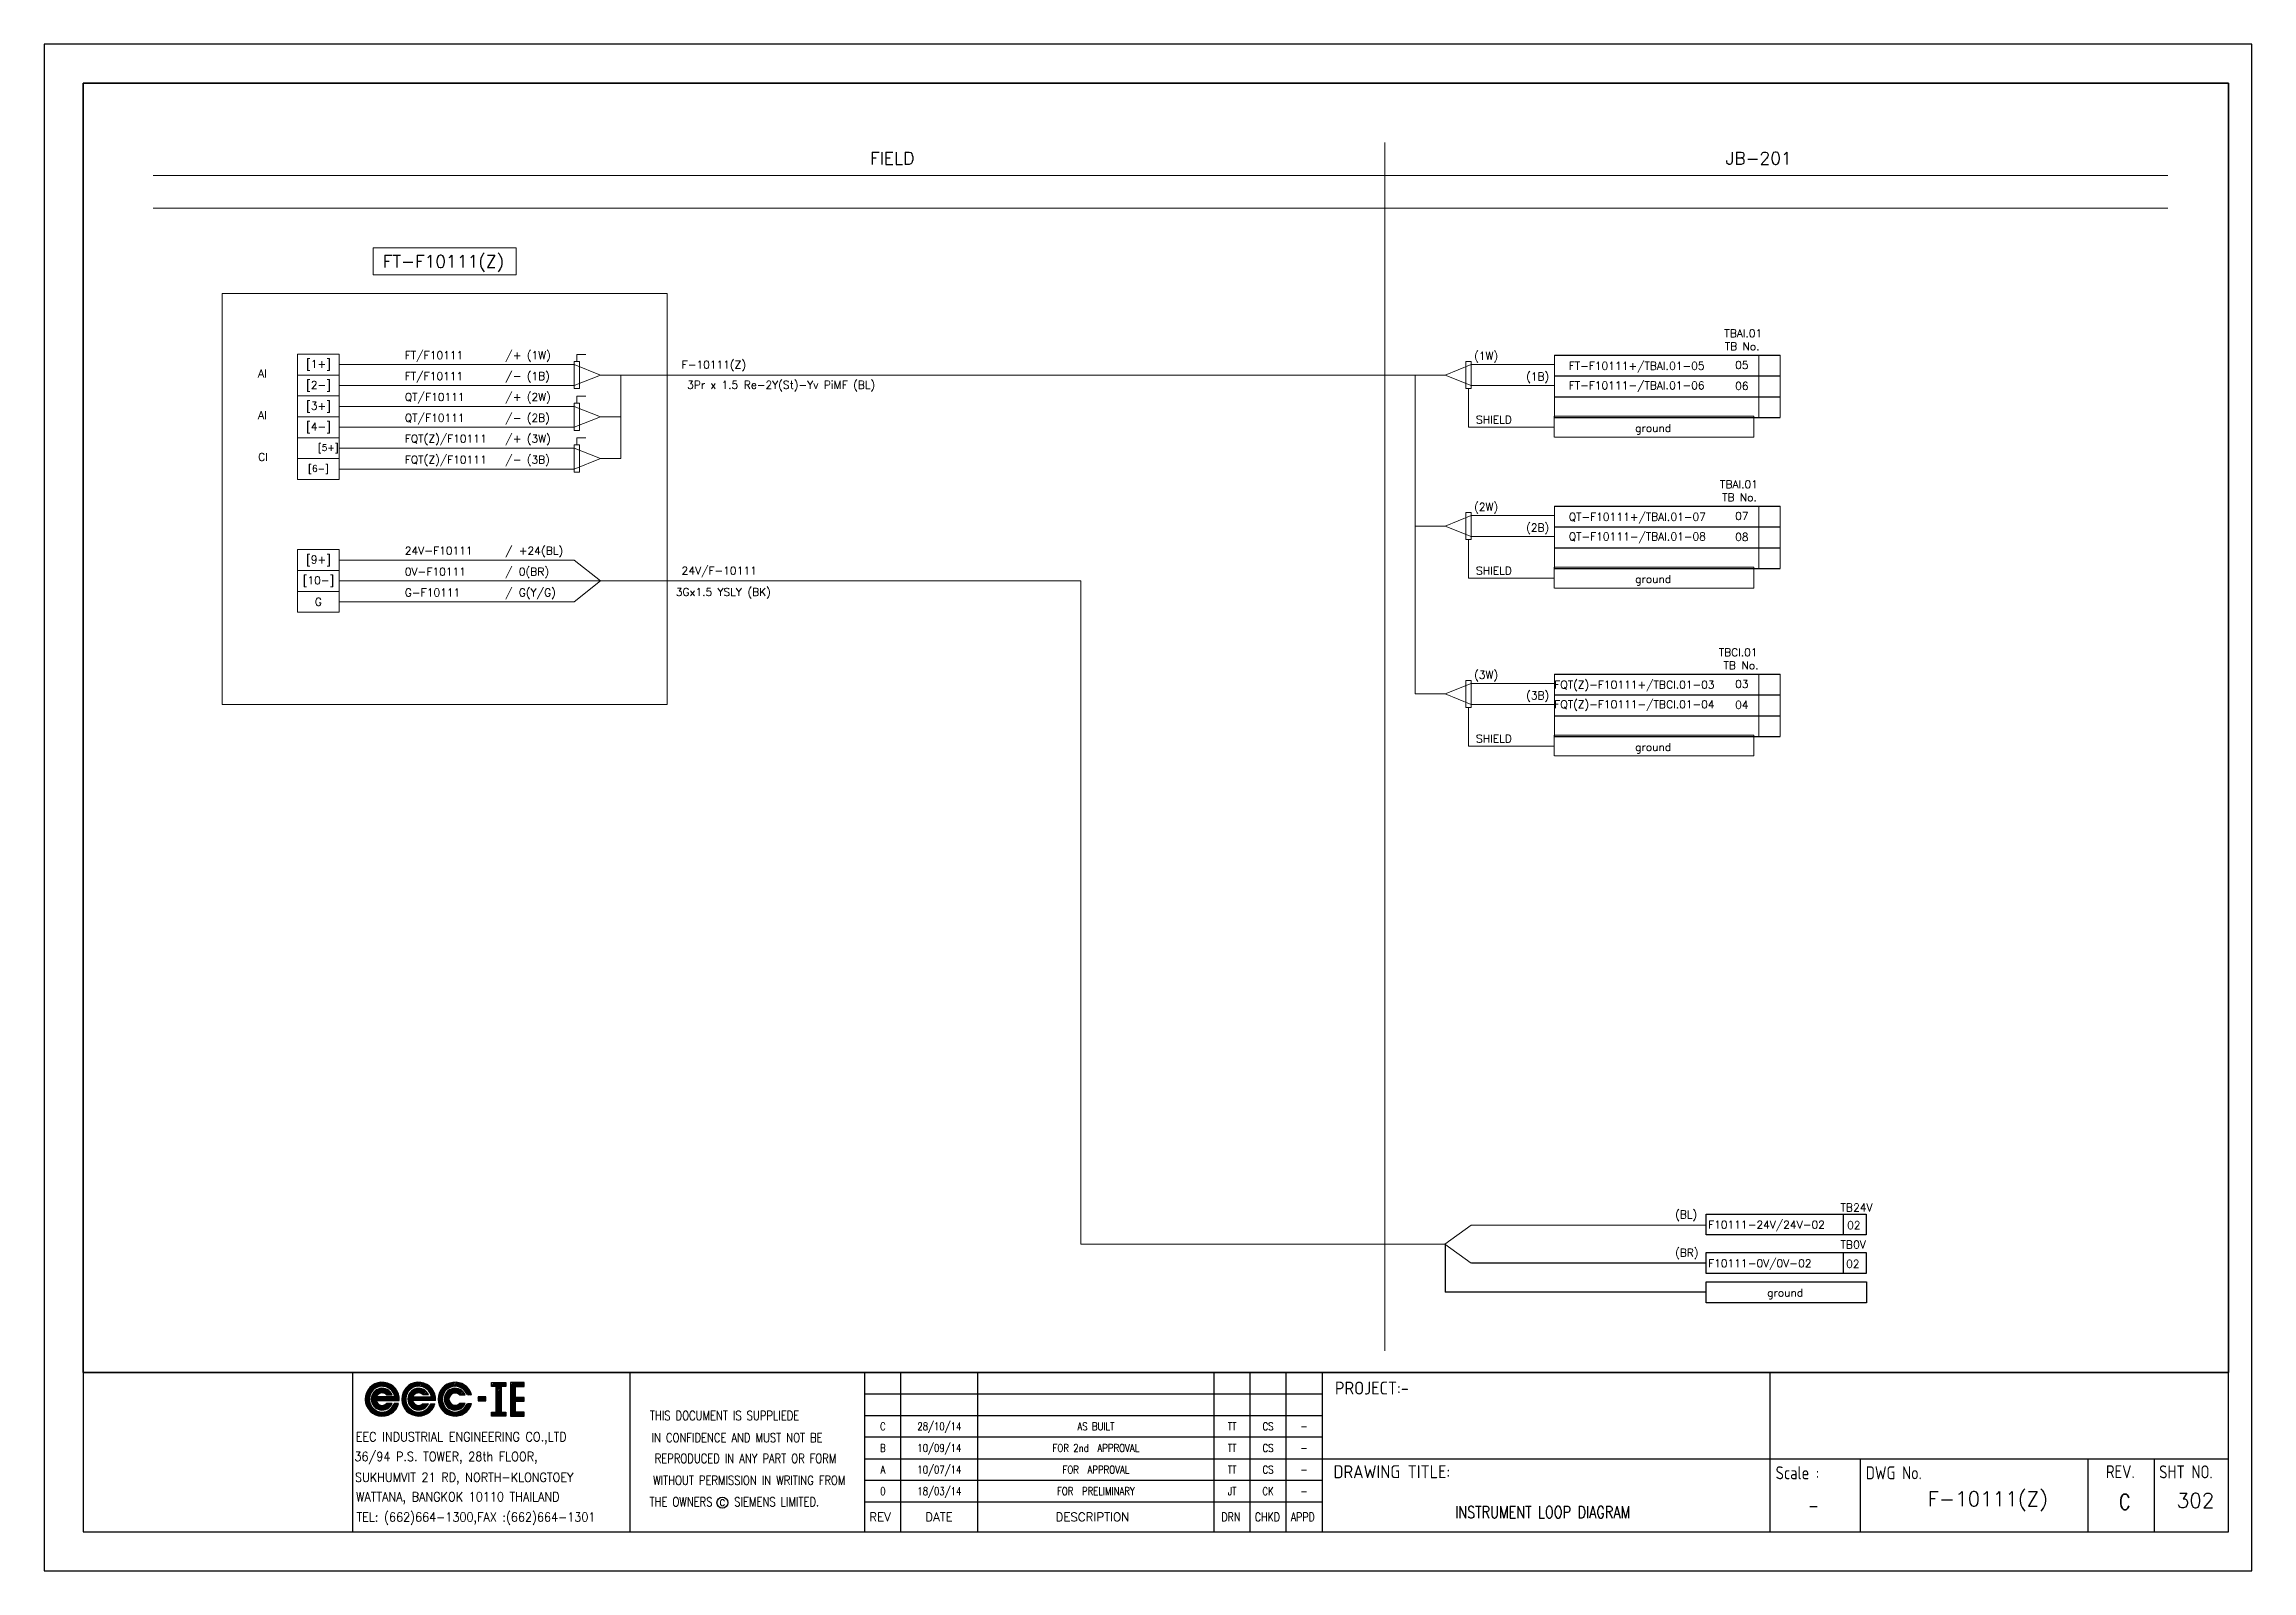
# Model space of a CAD drawing. Header units: millimetres. Extents: x -14942 to 24072, y -50285 to 2207.
# Drawn here: x 1075.8 to 1498.8, y -4897.6 to -4605.1 of the extents above; entities that cross this region are included whole.
import ezdxf
from ezdxf.enums import TextEntityAlignment as Align

# ---------------------------------------------------------------- set-up
doc = ezdxf.new("R2010")
doc.units = ezdxf.units.MM
doc.header["$MEASUREMENT"] = 0
doc.layers.get('0').update_dxf_attribs({"linetype": 'CONTINUOUS'})
for name, color, linetype in [('52049_PAPER A4$0$Frame_A1', 253, 'CONTINUOUS'), ('BORDER', 3, 'CONTINUOUS'), ('INSTRU', 4, 'CONTINUOUS'), ('INSTRUMENT', 1, 'CONTINUOUS'), ('LINE', 3, 'CONTINUOUS'), ('TEXT', 2, 'CONTINUOUS')]:
    doc.layers.add(name, color=color, linetype=linetype)
doc.styles.add('52049_PAPER A4$0$ISO Proportional', font='isocp.shx')
doc.styles.add('52049_PAPER A4$0$ROMANS', font='isocp.shx')
doc.styles.add('52049_PAPER A4$0$Romans-title', font='romans.shx')
doc.styles.add('ROMANS', font='romans')

# ---------------------------------------------------------------- blocks, each defined once
blk = doc.blocks.new('52049_PAPER A4$0$eec-ie')
at = {"layer": '52049_PAPER A4$0$Frame_A1', "color": 0, "lineweight": -3}
for p, q in [((0, 0), (0.87, 0.87)), ((0, -0.08), (0.3, 0.22)), ((0, -0.16), (0.26, 0.1)), ((0, -0.23), (0.24, 0)), ((0.01, 0.09), (0.78, 0.86)), ((0.04, 0.2), (0.68, 0.83)), ((0.09, 0.32), (0.55, 0.78)), ((0.26, 0.57), (0.3, 0.62)), ((0.34, -0.12), (1, 0.53)), ((0.35, -0.04), (0.92, 0.53)), ((0.35, -0.19), (1.07, 0.52)), ((0.36, 0.05), (0.82, 0.51)), ((0.37, -0.26), (0.66, 0.04)), ((0.39, -0.32), (0.74, 0.04)), ((0.4, 0.17), (0.7, 0.47)), ((0.41, -0.37), (0.82, 0.04)), ((1.69, 0.04), (0.64, 0.04)), ((0.65, 0.57), (0.96, 0.88)), ((0.68, -0.17), (0.9, 0.04)), ((0.76, -0.17), (0.98, 0.04)), ((0.77, 0.62), (1.03, 0.88)), ((0.84, -0.17), (1.05, 0.04)), ((0.87, 0.64), (1.1, 0.87)), ((0.87, 0.25), (1.13, 0.51)), ((0.92, -0.17), (1.13, 0.04)), ((0.95, 0.64), (1.17, 0.86)), ((0.96, 0.26), (1.19, 0.49)), ((1, -0.17), (1.21, 0.04)), ((1.03, 0.64), (1.23, 0.84)), ((1.03, 0.25), (1.24, 0.46)), ((1.07, -0.17), (1.29, 0.04)), ((1.09, 0.24), (1.29, 0.44)), ((1.1, 0.63), (1.29, 0.82)), ((1.15, 0.21), (1.34, 0.4)), ((1.15, -0.17), (1.37, 0.04)), ((1.16, 0.62), (1.35, 0.8)), ((1.19, 0.18), (1.38, 0.37)), ((1.22, 0.6), (1.4, 0.78)), ((1.22, 0.15), (1.54, 0.15)), ((1.23, -0.17), (1.44, 0.04)), ((1.25, 0.15), (1.42, 0.33)), ((1.28, 0.57), (1.45, 0.75)), ((1.31, -0.17), (1.52, 0.04)), ((1.32, 0.15), (1.46, 0.29)), ((1.33, 0.55), (1.5, 0.72)), ((1.38, 0.52), (1.54, 0.69)), ((1.39, -0.17), (1.6, 0.04)), ((1.4, 0.15), (1.49, 0.24)), ((1.42, 0.49), (1.59, 0.65)), ((1.46, 0.45), (1.63, 0.62)), ((1.46, -0.17), (1.68, 0.04)), ((1.48, 0.15), (1.52, 0.19)), ((1.5, 0.41), (1.67, 0.58)), ((1.54, 0.37), (1.71, 0.54)), ((1.54, -0.17), (1.9, 0.18)), ((1.57, 0.33), (1.74, 0.49)), ((1.6, 0.28), (1.77, 0.45)), ((1.62, -0.17), (1.91, 0.12)), ((1.63, 0.23), (1.8, 0.4)), ((1.65, 0.17), (1.83, 0.35)), ((1.67, 0.11), (1.86, 0.3)), ((1.69, 0.05), (1.88, 0.24)), ((1.7, -0.17), (1.93, 0.06)), ((2.09, -0.09), (2.37, 0.19)), ((2.1, -0.01), (2.51, 0.41)), ((2.1, -0.17), (2.34, 0.08)), ((2.11, 0.08), (2.88, 0.86)), ((2.13, 0.18), (2.78, 0.83)), ((2.18, 0.31), (2.65, 0.78)), ((2.31, 0.52), (2.45, 0.65)), ((2.44, -0.05), (3.02, 0.52)), ((2.44, -0.13), (3.1, 0.52)), ((2.45, -0.2), (2.78, 0.13)), ((2.46, 0.04), (2.93, 0.51)), ((2.46, -0.26), (2.76, 0.04)), ((2.48, -0.32), (2.84, 0.04)), ((2.49, 0.15), (2.81, 0.47)), ((2.56, 0.45), (2.97, 0.87)), ((2.72, -0.17), (2.92, 0.04)), ((2.73, 0.04), (3.79, 0.04)), ((2.77, 0.59), (3.06, 0.87)), ((2.79, -0.17), (3, 0.04)), ((2.84, 0.19), (3.17, 0.51)), ((2.87, -0.17), (3.08, 0.04)), ((2.89, 0.63), (3.13, 0.87)), ((2.95, -0.17), (3.15, 0.04)), ((2.98, 0.64), (3.2, 0.86)), ((2.98, 0.26), (3.23, 0.5)), ((3.03, -0.17), (3.23, 0.04)), ((3.06, 0.65), (3.27, 0.85)), ((3.07, 0.26), (3.29, 0.48)), ((3.11, -0.17), (3.31, 0.04)), ((3.14, 0.64), (3.33, 0.83)), ((3.14, 0.25), (3.34, 0.46)), ((3.18, -0.17), (3.39, 0.04)), ((3.2, 0.24), (3.39, 0.43)), ((3.21, 0.63), (3.39, 0.81)), ((3.25, 0.21), (3.44, 0.4)), ((3.26, -0.17), (3.47, 0.04)), ((3.27, 0.62), (3.44, 0.79)), ((3.29, 0.18), (3.48, 0.36)), ((3.62, 0.16), (3.31, 0.16)), ((3.33, 0.6), (3.5, 0.77)), ((3.34, -0.17), (3.54, 0.04)), ((3.36, 0.16), (3.52, 0.32)), ((3.38, 0.57), (3.55, 0.74)), ((3.42, -0.17), (3.62, 0.04)), ((3.43, 0.55), (3.59, 0.71)), ((3.43, 0.16), (3.55, 0.28)), ((3.48, 0.52), (3.64, 0.68)), ((3.5, -0.17), (3.7, 0.04)), ((3.51, 0.16), (3.58, 0.23)), ((3.52, 0.48), (3.68, 0.64)), ((3.57, 0.45), (3.72, 0.61)), ((3.57, -0.17), (3.78, 0.04)), ((3.59, 0.16), (3.61, 0.18)), ((3.6, 0.41), (3.76, 0.57)), ((3.64, 0.37), (3.8, 0.53)), ((3.65, -0.17), (3.99, 0.17)), ((3.67, 0.32), (3.83, 0.48)), ((3.7, 0.27), (3.87, 0.44)), ((3.73, 0.22), (3.9, 0.39)), ((3.73, -0.17), (4, 0.11)), ((3.75, 0.17), (3.92, 0.34)), ((3.77, 0.11), (3.95, 0.28)), ((3.79, 0.05), (3.97, 0.23)), ((3.81, -0.17), (4.02, 0.04)), ((4.18, -0.03), (4.57, 0.36)), ((4.18, -0.11), (4.47, 0.18)), ((4.18, -0.18), (4.43, 0.07)), ((4.19, 0.06), (5, 0.86)), ((4.21, 0.16), (4.9, 0.84)), ((4.25, 0.28), (4.78, 0.8)), ((4.34, 0.45), (4.61, 0.71)), ((4.53, -0.15), (5.2, 0.53)), ((4.53, -0.07), (5.13, 0.53)), ((4.54, 0.02), (5.04, 0.52)), ((4.54, -0.22), (4.86, 0.1)), ((4.57, 0.12), (4.93, 0.49)), ((4.69, 0.48), (5.08, 0.87)), ((4.69, 0.32), (4.73, 0.37)), ((4.88, 0.59), (5.16, 0.88)), ((4.96, 0.2), (5.27, 0.52)), ((4.99, 0.63), (5.24, 0.87)), ((5.08, 0.64), (5.31, 0.86)), ((5.09, 0.25), (5.33, 0.5)), ((5.16, 0.64), (5.37, 0.85)), ((5.17, 0.26), (5.39, 0.48)), ((5.24, 0.64), (5.43, 0.83)), ((5.24, 0.25), (5.44, 0.46)), ((5.3, 0.63), (5.49, 0.82)), ((5.3, 0.23), (5.49, 0.43)), ((5.35, 0.2), (5.54, 0.39)), ((5.37, 0.61), (5.55, 0.79)), ((5.39, 0.17), (5.58, 0.36)), ((5.4, 0.15), (5.72, 0.15)), ((5.42, 0.59), (5.6, 0.77)), ((5.46, 0.15), (5.62, 0.32)), ((5.48, 0.57), (5.65, 0.74)), ((5.53, 0.54), (5.7, 0.71)), ((5.53, 0.15), (5.65, 0.27)), ((5.58, 0.51), (5.74, 0.68)), ((5.61, 0.15), (5.68, 0.23)), ((5.62, 0.47), (5.79, 0.64)), ((5.66, 0.44), (5.83, 0.6)), ((5.69, 0.15), (5.71, 0.18)), ((5.7, 0.4), (5.87, 0.56)), ((5.73, 0.36), (5.9, 0.52)), ((5.77, 0.31), (5.94, 0.48)), ((5.8, 0.26), (5.97, 0.43)), ((5.82, 0.21), (6, 0.38)), ((5.85, 0.15), (6.02, 0.33)), ((6.09, 0.15), (5.85, 0.15)), ((5.92, 0.15), (6.05, 0.28)), ((6, 0.15), (6.07, 0.22)), ((6.08, 0.15), (6.09, 0.16)), ((6.9, 0.04), (6.46, 0.04)), ((6.46, 0.04), (6.46, -0.18)), ((6.46, -0.01), (6.51, 0.04)), ((6.46, -0.09), (6.59, 0.04)), ((6.46, -0.17), (6.66, 0.04)), ((6.52, -0.18), (6.74, 0.04)), ((6.6, -0.18), (6.82, 0.04)), ((6.68, -0.18), (6.9, 0.04)), ((6.9, -0.18), (6.9, 0.04)), ((7.23, 0.68), (7.41, 0.86)), ((7.27, 0.64), (7.49, 0.86)), ((7.35, 0.64), (7.57, 0.86)), ((7.43, 0.64), (7.65, 0.86)), ((7.5, 0.64), (7.72, 0.86)), ((7.51, 0.57), (7.8, 0.86)), ((7.51, 0.49), (7.88, 0.86)), ((7.51, 0.41), (7.96, 0.86)), ((7.51, 0.34), (7.78, 0.61)), ((7.51, 0.26), (7.78, 0.53)), ((7.51, 0.18), (7.78, 0.45)), ((7.51, 0.1), (7.78, 0.38)), ((7.51, 0.02), (7.78, 0.3)), ((7.51, -0.05), (7.78, 0.22)), ((7.51, -0.13), (7.78, 0.14)), ((7.51, -0.21), (7.78, 0.07)), ((7.82, 0.64), (8.04, 0.86)), ((7.89, 0.64), (8.06, 0.81)), ((7.97, 0.64), (8.06, 0.73)), ((8.05, 0.64), (8.06, 0.65)), ((8.33, 0.46), (8.74, 0.86)), ((8.33, 0.54), (8.66, 0.86)), ((8.33, 0.38), (8.82, 0.86)), ((8.33, 0.69), (8.5, 0.86)), ((8.33, 0.62), (8.58, 0.86)), ((8.33, 0.3), (8.61, 0.58)), ((8.33, 0.23), (8.61, 0.5)), ((8.33, 0.15), (8.61, 0.42)), ((8.33, 0.07), (8.61, 0.35)), ((8.33, -0.01), (8.61, 0.27)), ((8.33, -0.09), (8.61, 0.19)), ((8.33, -0.16), (8.61, 0.11)), ((8.33, -0.24), (8.61, 0.03)), ((8.33, -0.4), (8.74, 0.01)), ((8.33, -0.32), (8.66, 0.01)), ((8.33, -0.48), (8.82, 0.01)), ((8.67, 0.64), (8.89, 0.86)), ((8.68, -0.21), (8.9, 0.01)), ((8.75, 0.64), (8.97, 0.86)), ((8.75, -0.21), (8.97, 0.01)), ((8.83, 0.64), (9.05, 0.86)), ((8.83, -0.21), (9.05, 0.01)), ((8.91, 0.64), (9.11, 0.84)), ((8.99, 0.64), (9.11, 0.76)), ((9.06, 0.64), (9.11, 0.69)), ((0.02, -0.3), (0.23, -0.08)), ((0.03, -0.36), (0.23, -0.16)), ((0.05, -0.42), (0.24, -0.23)), ((0.07, -0.47), (0.26, -0.29)), ((0.1, -0.53), (0.27, -0.35)), ((0.12, -0.58), (0.3, -0.4)), ((0.15, -0.63), (0.32, -0.46)), ((0.19, -0.67), (0.35, -0.5)), ((0.22, -0.72), (0.39, -0.55)), ((0.26, -0.76), (0.42, -0.59)), ((0.3, -0.8), (0.46, -0.63)), ((0.34, -0.83), (0.5, -0.67)), ((0.38, -0.87), (0.55, -0.7)), ((0.42, -0.9), (0.59, -0.73)), ((0.44, -0.42), (0.64, -0.22)), ((0.47, -0.47), (0.66, -0.27)), ((0.47, -0.93), (0.65, -0.76)), ((0.5, -0.51), (0.69, -0.32)), ((0.52, -0.96), (0.7, -0.78)), ((0.54, -0.55), (0.73, -0.36)), ((0.58, -0.59), (0.78, -0.39)), ((0.58, -0.98), (0.76, -0.8)), ((0.62, -0.17), (1.94, -0.17)), ((0.63, -0.62), (0.83, -0.42)), ((0.63, -1.01), (0.82, -0.82)), ((0.68, -0.65), (0.89, -0.44)), ((0.69, -1.03), (0.89, -0.83)), ((0.73, -0.67), (0.96, -0.45)), ((0.75, -1.04), (0.96, -0.83)), ((0.79, -0.69), (1.04, -0.44)), ((0.82, -1.05), (1.04, -0.83)), ((0.85, -0.71), (1.19, -0.37)), ((0.89, -1.06), (1.14, -0.81)), ((0.92, -0.72), (1.29, -0.34)), ((0.96, -1.07), (1.25, -0.77)), ((1, -0.72), (1.37, -0.34)), ((1.04, -1.06), (1.76, -0.34)), ((1.09, -0.71), (1.45, -0.34)), ((1.13, -1.05), (1.84, -0.34)), ((1.2, -0.67), (1.53, -0.34)), ((1.54, -0.34), (1.22, -0.34)), ((1.23, -1.03), (1.9, -0.36)), ((1.35, -0.99), (1.86, -0.48)), ((1.53, -0.88), (1.76, -0.66)), ((1.65, -0.38), (1.68, -0.34)), ((1.91, -0.34), (1.66, -0.34)), ((1.78, -0.17), (1.94, -0.01)), ((1.85, -0.17), (1.94, -0.09)), ((1.93, -0.17), (1.94, -0.17)), ((2.1, -0.24), (2.32, -0.02)), ((2.11, -0.3), (2.32, -0.1)), ((2.13, -0.36), (2.32, -0.17)), ((2.15, -0.42), (2.33, -0.24)), ((2.17, -0.48), (2.35, -0.3)), ((2.2, -0.53), (2.37, -0.36)), ((2.22, -0.58), (2.39, -0.42)), ((2.25, -0.63), (2.42, -0.47)), ((2.29, -0.68), (2.45, -0.51)), ((2.32, -0.72), (2.48, -0.56)), ((2.36, -0.76), (2.52, -0.6)), ((2.4, -0.8), (2.56, -0.64)), ((2.44, -0.84), (2.6, -0.68)), ((2.48, -0.87), (2.64, -0.71)), ((2.51, -0.38), (2.71, -0.17)), ((2.53, -0.9), (2.69, -0.74)), ((2.54, -0.43), (2.73, -0.23)), ((2.57, -0.47), (2.76, -0.28)), ((2.58, -0.93), (2.74, -0.77)), ((2.6, -0.51), (2.79, -0.33)), ((2.63, -0.96), (2.8, -0.79)), ((2.64, -0.55), (2.83, -0.37)), ((2.68, -0.98), (2.86, -0.81)), ((2.69, -0.59), (2.87, -0.4)), ((4.02, -0.17), (2.71, -0.17)), ((2.73, -0.62), (2.93, -0.43)), ((2.74, -1.01), (2.92, -0.82)), ((2.78, -0.65), (2.99, -0.44)), ((2.8, -1.02), (2.99, -0.83)), ((2.84, -0.67), (3.06, -0.45)), ((2.86, -1.04), (3.06, -0.84)), ((2.9, -0.69), (3.14, -0.44)), ((2.92, -1.05), (3.14, -0.83)), ((2.96, -0.7), (3.32, -0.35)), ((2.99, -1.06), (3.24, -0.81)), ((3.03, -0.71), (3.39, -0.35)), ((3.07, -1.06), (3.36, -0.77)), ((3.11, -0.71), (3.47, -0.35)), ((3.15, -1.06), (3.86, -0.35)), ((3.2, -0.7), (3.55, -0.35)), ((3.24, -1.04), (3.94, -0.35)), ((3.31, -0.35), (3.62, -0.35)), ((3.32, -0.65), (3.62, -0.36)), ((3.35, -1.02), (3.98, -0.38)), ((3.48, -0.97), (3.93, -0.51)), ((3.74, -0.39), (3.78, -0.35)), ((3.76, -0.35), (3.99, -0.35)), ((3.89, -0.17), (4.02, -0.03)), ((3.96, -0.17), (4.03, -0.11)), ((4.19, -0.25), (4.42, -0.03)), ((4.21, -0.32), (4.41, -0.11)), ((4.22, -0.38), (4.42, -0.18)), ((4.24, -0.44), (4.43, -0.25)), ((4.26, -0.49), (4.45, -0.31)), ((4.29, -0.54), (4.47, -0.37)), ((4.32, -0.59), (4.49, -0.42)), ((4.35, -0.64), (4.52, -0.47)), ((4.38, -0.69), (4.55, -0.52)), ((4.42, -0.73), (4.58, -0.56)), ((4.45, -0.77), (4.62, -0.6)), ((4.49, -0.81), (4.66, -0.64)), ((4.53, -0.84), (4.7, -0.68)), ((4.56, -0.28), (4.8, -0.03)), ((4.58, -0.33), (4.8, -0.11)), ((4.58, -0.88), (4.75, -0.71)), ((4.6, -0.39), (4.81, -0.18)), ((4.62, -0.91), (4.8, -0.74)), ((4.63, -0.44), (4.83, -0.24)), ((4.66, -0.48), (4.86, -0.29)), ((4.67, -0.94), (4.85, -0.77)), ((4.7, -0.52), (4.89, -0.33)), ((4.72, -0.97), (4.9, -0.79)), ((4.74, -0.56), (4.93, -0.37)), ((4.78, -0.6), (4.98, -0.4)), ((4.78, -0.99), (4.96, -0.81)), ((4.83, -0.63), (5.03, -0.43)), ((4.83, -1.01), (5.03, -0.82)), ((4.88, -0.66), (5.09, -0.44)), ((4.89, -1.03), (5.1, -0.83)), ((4.93, -0.68), (5.17, -0.45)), ((4.96, -1.05), (5.17, -0.83)), ((4.99, -0.7), (5.26, -0.43)), ((5.02, -1.06), (5.26, -0.82)), ((5.06, -0.71), (5.43, -0.34)), ((5.09, -1.06), (5.36, -0.8)), ((5.13, -0.72), (5.5, -0.34)), ((5.17, -1.07), (5.49, -0.75)), ((5.21, -0.71), (5.58, -0.34)), ((5.25, -1.06), (5.97, -0.34)), ((5.3, -0.7), (5.66, -0.34)), ((5.35, -1.05), (6.05, -0.34)), ((5.72, -0.34), (5.4, -0.34)), ((5.43, -0.65), (5.71, -0.37)), ((5.45, -1.02), (6.07, -0.4)), ((5.58, -0.96), (6.02, -0.53)), ((5.81, -0.43), (5.89, -0.34)), ((5.85, -0.34), (6.09, -0.34)), ((6.46, -0.18), (6.9, -0.18)), ((6.75, -0.18), (6.9, -0.04)), ((6.83, -0.18), (6.9, -0.12)), ((7.23, -0.95), (7.34, -0.84)), ((7.23, -0.88), (7.26, -0.84)), ((7.23, -1.03), (7.42, -0.84)), ((7.28, -1.07), (7.5, -0.84)), ((7.35, -1.07), (7.78, -0.64)), ((7.43, -1.07), (7.78, -0.71)), ((7.51, -0.29), (7.78, -0.01)), ((7.51, -0.37), (7.78, -0.09)), ((7.51, -0.44), (7.78, -0.17)), ((7.51, -0.52), (7.78, -0.25)), ((7.51, -0.6), (7.78, -0.32)), ((7.51, -0.68), (7.78, -0.4)), ((7.51, -0.76), (7.78, -0.48)), ((7.51, -0.83), (7.78, -0.56)), ((7.51, -1.07), (7.78, -0.79)), ((7.59, -1.07), (7.81, -0.84)), ((7.67, -1.07), (7.89, -0.84)), ((7.74, -1.07), (7.96, -0.84)), ((7.82, -1.07), (8.04, -0.84)), ((7.9, -1.07), (8.06, -0.91)), ((7.98, -1.07), (8.06, -0.98)), ((8.06, -1.07), (8.06, -1.06)), ((8.33, -0.55), (8.61, -0.28)), ((8.33, -0.63), (8.61, -0.36)), ((8.33, -0.71), (8.61, -0.43)), ((8.33, -0.79), (8.61, -0.51)), ((8.33, -0.86), (8.61, -0.59)), ((8.33, -0.94), (8.61, -0.67)), ((8.33, -1.02), (8.61, -0.75)), ((8.37, -1.07), (8.61, -0.82)), ((8.45, -1.07), (8.67, -0.84)), ((8.52, -1.07), (8.74, -0.84)), ((8.6, -1.07), (8.82, -0.84)), ((8.68, -1.07), (8.9, -0.84)), ((8.76, -1.07), (8.98, -0.84)), ((8.84, -1.07), (9.06, -0.84)), ((8.91, -0.21), (9.11, -0.02)), ((8.91, -1.07), (9.11, -0.87)), ((8.99, -0.21), (9.11, -0.09)), ((8.99, -1.07), (9.11, -0.95)), ((9.07, -0.21), (9.11, -0.17)), ((9.07, -1.07), (9.11, -1.03))]:
    blk.add_line(p, q, dxfattribs=at)
for points in [[(7.23, 0.86), (8.06, 0.86), (8.06, 0.64), (7.78, 0.64), (7.78, -0.84), (8.06, -0.84), (8.06, -1.07), (7.23, -1.07), (7.23, -0.84), (7.51, -0.84), (7.51, 0.64), (7.23, 0.64)], [(8.61, 0.01), (8.61, 0.64), (9.11, 0.64), (9.11, 0.86), (8.33, 0.86), (8.33, -1.07), (9.11, -1.07), (9.11, -0.84), (8.61, -0.84), (8.61, -0.21), (9.11, -0.21), (9.11, 0.01)]]:
    blk.add_lwpolyline(points, close=True, dxfattribs=at)
for centre, radius, start, end in [((0.97, -0.09), 0.972, 355.3439, 345.1466), ((0.97, -0.09), 0.737, 10.5243, 340.256), ((0.97, -0.09), 0.623, 23.5697, 336.4303), ((0.97, -0.09), 0.354, 44.7876, 157.6107), ((3.06, -0.09), 0.967, 355.6074, 344.7747), ((3.06, -0.09), 0.742, 10.0766, 339.9937), ((3.06, -0.09), 0.618, 24.2545, 335.7455), ((3.06, -0.09), 0.358, 45.1096, 158.7579), ((5.15, -0.09), 0.972, 14.8534, 345.1466), ((5.15, -0.09), 0.737, 19.744, 340.256), ((5.15, -0.09), 0.623, 23.5697, 336.4303), ((5.15, -0.09), 0.354, 44.7876, 315.2124), ((0.97, -0.09), 0.354, 192.8901, 315.2124), ((3.06, -0.09), 0.358, 191.9242, 314.8904)]:
    blk.add_arc(centre, radius, start, end, dxfattribs=at)
blk = doc.blocks.new('52049_PAPER A4$0$eec logo')
at = {"color": 7, "xscale": 2.786697286423482, "yscale": 2.786697286423482, "zscale": 2.786697286423482}
blk.add_blockref('52049_PAPER A4$0$eec-ie', (50.01, 25.95), dxfattribs=at)
blk = doc.blocks.new('A$C089E5181')
at = {"color": 3}
for p, q in [((-415.5, 38.01), (-4.5, 38.01)), ((-363.94, 38.01), (-363.94, 7.5)), ((-310.77, 38.01), (-310.77, 7.5)), ((-265.75, 7.5), (-265.75, 38.01)), ((-258.85, 7.5), (-258.85, 38.01)), ((-244.11, 7.5), (-244.11, 38.01)), ((-198.84, 7.5), (-198.84, 38.01)), ((-191.95, 7.5), (-191.95, 38.01)), ((-185.05, 7.5), (-185.05, 38.01)), ((-178.16, 38.01), (-178.16, 7.5)), ((-92.38, 38.01), (-92.38, 7.5)), ((-178.16, 21.46), (-4.5, 21.46)), ((-75.06, 21.46), (-75.06, 7.5)), ((-31.4, 21.46), (-31.4, 7.5)), ((-18.75, 21.46), (-18.75, 7.5)), ((-265.75, 13.19), (-178.16, 13.19))]:
    blk.add_line(p, q, dxfattribs=at)
at = {"color": 1}
for p, q in [((-178.16, 33.87), (-265.75, 33.87)), ((-265.75, 29.74), (-178.16, 29.74)), ((-178.16, 25.6), (-265.75, 25.6)), ((-265.75, 21.46), (-178.16, 21.46)), ((-178.16, 17.33), (-265.75, 17.33))]:
    blk.add_line(p, q, dxfattribs=at)
at = {"color": 7}
for p, q in [((-4.5, 38.01), (-96.38, 38.01)), ((-92.38, 38.01), (-92.38, 19.85))]:
    blk.add_line(p, q, dxfattribs=at)
blk.add_lwpolyline([(0, 0), (0, 292.5), (-423, 292.5), (-423, 0)], close=True, dxfattribs=at)
blk.add_lwpolyline([(-415.5, 285), (-4.5, 285), (-4.5, 38.01), (-415.5, 38.01)], close=True)
at = {"color": 3}
blk.add_lwpolyline([(-4.5, 7.5), (-4.5, 285), (-415.5, 285), (-415.5, 7.5)], close=True, dxfattribs=at)
at = {"color": 2}
blk.add_circle((-293.05, 13.05), 1.05, dxfattribs=at)
at = {"color": 3, "xscale": 1.200000000000001, "yscale": 1.200000000000001, "zscale": 1.200000000000001}
blk.add_blockref('52049_PAPER A4$0$eec logo', (-421.49, 2.05), dxfattribs=at)
at = {"color": 2, "style": '52049_PAPER A4$0$ISO Proportional'}
for s, height, p in [('PROJECT:-', 2.482, (-168.61, 35.02)), ('DRAWING TITLE:', 2.4821, (-164.78, 18.99))]:
    blk.add_text(s, height=height, dxfattribs=at).set_placement(p, align=Align.MIDDLE_CENTER)
at = {"color": 2, "style": '52049_PAPER A4$0$Romans-title', "width": 0.8}
for s, p in [('THIS DOCUMENT IS SUPPLIEDE', (-292.63, 29.75)), ('IN CONFIDENCE AND MUST NOT BE', (-290.24, 25.51)), (' REPRODUCED IN ANY PART OR FORM', (-289.1, 21.53)), (' WITHOUT PERMISSION IN WRITING FROM ', (-287.9, 17.35)), ('THE OWNERS   SIEMENS LIMITED. ', (-290.28, 13.22))]:
    blk.add_text(s, height=1.75, dxfattribs=at).set_placement(p, align=Align.MIDDLE)
at = {"color": 2, "style": '52049_PAPER A4$0$Romans-title'}
for s, height, width, p in [('EEC INDUSTRIAL ENGINEERING CO.,LTD', 1.75, 0.9, (-363.31, 24.81)), ('36/94 P.S. TOWER, 28th FLOOR,', 1.75, 0.9, (-363.55, 21.03, -1.75)), ('SUKHUMVIT 21 RD, NORTH-KLONGTOEY', 1.75, 0.9, (-363.45, 17.05, -1.75)), ('WATTANA, BANGKOK 10110 THAILAND ', 1.75, 0.9, (-363.25, 13.31, -1.75)), ('TEL: (662)664-1300,FAX :(662)664-1301', 1.75, 0.9, (-363.14, 9.42, -1.75)), ('DRN', 1.655, 0.8, (-197.44, 9.49)), ('CHKD', 1.655, 0.8, (-191.03, 9.49)), ('APPD', 1.655, 0.8, (-184.14, 9.49))]:
    blk.add_text(s, height=height, dxfattribs=dict(at, width=width)).set_placement(p)
at = {"color": 2}
for s, height, style, width, p in [('C', 1.5, '52049_PAPER A4$0$Romans-title', 0.8, (-262.3, 27.67)), ('28/10/14', 1.5, '52049_PAPER A4$0$Romans-title', 0.8, (-251.48, 27.67)), ('AS BUILT', 1.5, '52049_PAPER A4$0$Romans-title', 0.8, (-221.48, 27.67)), ('TT', 1.5, '52049_PAPER A4$0$Romans-title', 0.8, (-195.39, 27.67)), ('CS', 1.5, '52049_PAPER A4$0$Romans-title', 0.8, (-188.5, 27.67)), ('-', 1.5, '52049_PAPER A4$0$Romans-title', 0.8, (-181.6, 27.67)), ('B', 1.5, '52049_PAPER A4$0$Romans-title', 0.8, (-262.3, 23.53)), ('10/09/14', 1.5, '52049_PAPER A4$0$Romans-title', 0.8, (-251.48, 23.53)), ('FOR 2nd  APPROVAL', 1.5, '52049_PAPER A4$0$Romans-title', 0.8, (-221.48, 23.53)), ('TT', 1.5, '52049_PAPER A4$0$Romans-title', 0.8, (-195.39, 23.53)), ('CS', 1.5, '52049_PAPER A4$0$Romans-title', 0.8, (-188.5, 23.53)), ('-', 1.5, '52049_PAPER A4$0$Romans-title', 0.8, (-181.6, 23.53)), ('A', 1.5, '52049_PAPER A4$0$Romans-title', 0.8, (-262.3, 19.39)), ('10/07/14', 1.5, '52049_PAPER A4$0$Romans-title', 0.8, (-251.48, 19.39)), ('FOR  APPROVAL', 1.5, '52049_PAPER A4$0$Romans-title', 0.8, (-221.48, 19.39)), ('TT', 1.5, '52049_PAPER A4$0$Romans-title', 0.8, (-195.39, 19.39)), ('CS', 1.5, '52049_PAPER A4$0$Romans-title', 0.8, (-188.5, 19.39)), ('-', 1.5, '52049_PAPER A4$0$Romans-title', 0.8, (-181.6, 19.39)), ('Scale :', 2.482, '52049_PAPER A4$0$ROMANS', 0.9, (-87.06, 18.78)), ('DWG No.', 2.482, '52049_PAPER A4$0$ROMANS', 0.9, (-68.61, 18.78)), ('REV.', 2.482, '52049_PAPER A4$0$ROMANS', 0.9, (-25.21, 18.99)), ('SHT NO.', 2.482, '52049_PAPER A4$0$ROMANS', 0.9, (-12.64, 18.96)), ('0', 1.5, '52049_PAPER A4$0$Romans-title', 0.8, (-262.3, 15.26)), ('18/03/14', 1.5, '52049_PAPER A4$0$Romans-title', 0.8, (-251.48, 15.26)), ('FOR  PRELIMINARY', 1.5, '52049_PAPER A4$0$Romans-title', 0.8, (-221.48, 15.26)), ('JT', 1.5, '52049_PAPER A4$0$Romans-title', 0.8, (-195.39, 15.26)), ('CK', 1.5, '52049_PAPER A4$0$Romans-title', 0.8, (-188.5, 15.26)), ('-', 1.5, '52049_PAPER A4$0$Romans-title', 0.8, (-181.6, 15.26)), ('C', 3, '52049_PAPER A4$0$Romans-title', 0.8, (-24.36, 13.21)), ('-', 2.25, '52049_PAPER A4$0$Romans-title', 0.8, (-84, 12.48))]:
    blk.add_text(s, height=height, dxfattribs=dict(at, style=style, width=width)).set_placement(p, align=Align.MIDDLE_CENTER)
at = {"color": 2, "style": '52049_PAPER A4$0$Romans-title'}
blk.add_text('C', height=1.19, dxfattribs=at).set_placement((-293.05, 13.05), align=Align.MIDDLE)
for s, height, p in [('REV', 1.655, (-264.9, 9.49)), ('DATE', 1.655, (-254.17, 9.49)), ('DESCRIPTION', 1.6548, (-229.2, 9.49))]:
    blk.add_text(s, height=height, dxfattribs=at).set_placement(p)
at = {"layer": 'TEXT', "style": 'ROMANS', "width": 0.8}
blk.add_text('INSTRUMENT LOOP DIAGRAM ', height=2.25, dxfattribs=at).set_placement((-135.27, 11.24), align=Align.MIDDLE_CENTER)
blk = doc.blocks.new('Box')
at = {"layer": 'INSTRU', "color": 7, "lineweight": 13}
for p, q in [((660.48, -1853.29), (660.48, -1865.26)), ((699.59, -1853.29), (699.59, -1865.26)), ((703.72, -1853.29), (703.72, -1865.26))]:
    blk.add_line(p, q, dxfattribs=at)
at = {"layer": 'INSTRUMENT', "color": 7}
for p, q in [((660.48, -1853.29), (703.72, -1853.29)), ((660.48, -1857.28), (703.72, -1857.28)), ((660.48, -1861.27), (703.72, -1861.27)), ((660.48, -1865.26), (703.72, -1865.26))]:
    blk.add_line(p, q, dxfattribs=at)
blk = doc.blocks.new('AA')
at = {"layer": 'INSTRU', "color": 7, "lineweight": 13}
for p, q in [((660.4, -1836.06), (674.52, -1836.06)), ((660.4, -1836.06), (660.4, -1840.06)), ((667.71, -1836.06), (698.6, -1836.06)), ((698.6, -1836.06), (698.6, -1840.06)), ((660.41, -1840.06), (698.6, -1840.06))]:
    blk.add_line(p, q, dxfattribs=at)
at = {"layer": 'TEXT', "color": 7, "lineweight": 13, "style": 'ROMANS'}
blk.add_text('ground', height=1.5, dxfattribs=at).set_placement((675.86, -1839.1))
blk = doc.blocks.new('OO')
at = {"layer": 'INSTRUMENT', "color": 7}
blk.add_line((715.86, -2010.2), (715.86, -2014.19), dxfattribs=at)
blk.add_lwpolyline([(689.59, -2010.2), (720.26, -2010.2), (720.26, -2014.19), (689.59, -2014.19)], close=True, dxfattribs=at)
blk = doc.blocks.new('444')
at = {"layer": 'INSTRUMENT', "color": 7}
blk.add_lwpolyline([(850.71, -1511.74), (881.38, -1511.74), (881.38, -1515.73), (850.71, -1515.73)], close=True, dxfattribs=at)
at = {"layer": 'TEXT', "color": 7, "lineweight": 13, "style": 'ROMANS'}
blk.add_text('ground', height=1.5, dxfattribs=at).set_placement((862.34, -1514.57))

msp = doc.modelspace()

# ---------------------------------------------------------------- linework, layer by layer
at = {"layer": 'BORDER', "color": 7, "lineweight": 13, "ltscale": 2.5}
msp.add_line((1332.71, -4623.95), (1332.71, -4855.48), dxfattribs=at)
at = {"layer": 'BORDER', "color": 7, "lineweight": 13}
for p, q in [((1096.68, -4630.25), (1482.71, -4630.25)), ((1096.68, -4636.55), (1482.71, -4636.55))]:
    msp.add_line(p, q, dxfattribs=at)
at = {"layer": 'INSTRU', "color": 7, "lineweight": 13}
for p, q in [((1124.37, -4664.51), (1132.37, -4664.51)), ((1124.37, -4664.51), (1124.37, -4668.51)), ((1132.37, -4664.51), (1132.37, -4668.51)), ((1124.37, -4668.51), (1132.37, -4668.51)), ((1124.37, -4668.51), (1124.37, -4672.51)), ((1132.37, -4668.51), (1132.37, -4672.51)), ((1124.37, -4672.51), (1132.37, -4672.51)), ((1124.37, -4672.51), (1124.37, -4676.51)), ((1124.37, -4672.51), (1132.37, -4672.51)), ((1132.37, -4672.51), (1132.37, -4676.51)), ((1124.37, -4676.51), (1132.37, -4676.51)), ((1124.37, -4676.51), (1124.37, -4680.51)), ((1132.37, -4676.51), (1132.37, -4680.51)), ((1124.37, -4680.51), (1132.37, -4680.51)), ((1124.37, -4680.51), (1124.37, -4684.51)), ((1124.37, -4680.51), (1132.37, -4680.51)), ((1124.37, -4680.51), (1132.37, -4680.51)), ((1132.37, -4680.51), (1132.37, -4684.51)), ((1124.37, -4684.51), (1132.37, -4684.51)), ((1124.37, -4684.51), (1124.37, -4688.51)), ((1132.37, -4684.51), (1132.37, -4688.51)), ((1124.37, -4688.51), (1132.37, -4688.51)), ((1124.37, -4701.96), (1132.37, -4701.96)), ((1124.37, -4701.96), (1132.37, -4701.96)), ((1124.37, -4701.96), (1132.37, -4701.96)), ((1124.37, -4701.96), (1124.37, -4705.96)), ((1132.37, -4701.96), (1132.37, -4705.96)), ((1124.37, -4705.96), (1124.37, -4709.96)), ((1124.37, -4705.96), (1132.37, -4705.96)), ((1132.37, -4705.96), (1132.37, -4709.96)), ((1124.37, -4709.96), (1132.37, -4709.96)), ((1124.37, -4709.96), (1124.37, -4713.96)), ((1132.37, -4709.96), (1132.37, -4713.96)), ((1124.37, -4713.96), (1132.37, -4713.96))]:
    msp.add_line(p, q, dxfattribs=at)
at = {"layer": 'INSTRUMENT', "color": 7}
for p, q in [((1344.23, -4835.04), (1344.23, -4844.24)), ((1394.28, -4838.67), (1349.27, -4838.67)), ((1394.29, -4844.24), (1344.23, -4844.24))]:
    msp.add_line(p, q, dxfattribs=at)
at = {"layer": 'LINE', "color": 7, "lineweight": 13}
for p, q in [((1138.85, -4644.11), (1166.25, -4644.11)), ((1138.85, -4644.11), (1138.85, -4649.32)), ((1166.25, -4644.11), (1166.25, -4649.32)), ((1138.85, -4649.32), (1166.25, -4649.32)), ((1177.89, -4664.57), (1179.6, -4664.57)), ((1132.37, -4666.51), (1177.39, -4666.51)), ((1177.39, -4665.91), (1177.39, -4671.11)), ((1177.39, -4665.91), (1178.39, -4665.91)), ((1182.39, -4668.51), (1177.39, -4666.51)), ((1177.39, -4670.51), (1182.39, -4668.51)), ((1178.39, -4665.91), (1178.39, -4671.11)), ((1182.39, -4668.51), (1344.23, -4668.51)), ((1186.29, -4676.51), (1186.29, -4668.51)), ((1338.51, -4729.61), (1338.51, -4668.51)), ((1344.23, -4668.51), (1349.23, -4666.51)), ((1344.23, -4668.51), (1349.23, -4670.51)), ((1349.23, -4665.91), (1348.23, -4665.91)), ((1348.23, -4665.91), (1348.23, -4671.11)), ((1349.23, -4665.91), (1349.23, -4671.11)), ((1365.16, -4666.51), (1349.23, -4666.51)), ((1132.37, -4670.51), (1177.39, -4670.51)), ((1177.39, -4671.11), (1178.39, -4671.11)), ((1177.39, -4673.91), (1177.39, -4679.11)), ((1177.39, -4673.91), (1178.39, -4673.91)), ((1177.89, -4672.57), (1179.6, -4672.57)), ((1178.39, -4673.91), (1178.39, -4679.11)), ((1349.23, -4671.11), (1348.23, -4671.11)), ((1348.73, -4671.11), (1348.73, -4678.51)), ((1365.16, -4670.51), (1349.23, -4670.51)), ((1132.37, -4674.51), (1177.39, -4674.51)), ((1182.39, -4676.51), (1177.39, -4674.51)), ((1177.39, -4678.51), (1182.39, -4676.51)), ((1182.39, -4676.51), (1186.29, -4676.51)), ((1186.29, -4684.51), (1186.29, -4676.51)), ((1132.37, -4678.51), (1177.39, -4678.51)), ((1132.37, -4682.51), (1177.39, -4682.51)), ((1177.39, -4679.11), (1178.39, -4679.11)), ((1177.39, -4681.91), (1177.39, -4687.11)), ((1177.39, -4681.91), (1178.39, -4681.91)), ((1182.39, -4684.51), (1177.39, -4682.51)), ((1177.89, -4680.57), (1179.6, -4680.57)), ((1178.39, -4681.91), (1178.39, -4687.11)), ((1365.16, -4678.51), (1348.73, -4678.51)), ((1132.37, -4686.51), (1177.39, -4686.51)), ((1177.39, -4686.51), (1182.39, -4684.51)), ((1182.39, -4684.51), (1186.29, -4684.51)), ((1177.39, -4687.11), (1178.39, -4687.11)), ((1349.23, -4694.84), (1348.23, -4694.84)), ((1348.23, -4694.84), (1348.23, -4700.04)), ((1349.23, -4694.84), (1349.23, -4700.04)), ((1344.23, -4697.44), (1338.51, -4697.44)), ((1344.23, -4697.44), (1349.23, -4695.44)), ((1344.23, -4697.44), (1349.23, -4699.44)), ((1365.16, -4695.44), (1349.23, -4695.44)), ((1365.16, -4699.44), (1349.23, -4699.44)), ((1349.23, -4700.04), (1348.23, -4700.04)), ((1348.73, -4700.04), (1348.73, -4707.44)), ((1132.37, -4703.96), (1177.39, -4703.96)), ((1132.37, -4707.96), (1177.39, -4707.96)), ((1182.39, -4707.96), (1177.39, -4703.96)), ((1177.39, -4707.96), (1182.39, -4707.96)), ((1177.39, -4711.96), (1182.39, -4707.96)), ((1182.39, -4707.96), (1274.48, -4707.96)), ((1365.16, -4707.44), (1348.73, -4707.44)), ((1132.37, -4711.96), (1177.39, -4711.96)), ((1344.23, -4729.61), (1349.23, -4727.61)), ((1348.23, -4727.01), (1348.23, -4732.21)), ((1349.23, -4727.01), (1348.23, -4727.01)), ((1349.23, -4727.01), (1349.23, -4732.21)), ((1365.16, -4727.61), (1349.23, -4727.61)), ((1338.51, -4729.61), (1344.23, -4729.61)), ((1344.23, -4729.61), (1349.23, -4731.61)), ((1349.23, -4732.21), (1348.23, -4732.21)), ((1348.73, -4732.21), (1348.73, -4739.61)), ((1365.16, -4731.61), (1349.23, -4731.61)), ((1365.16, -4739.61), (1348.73, -4739.61)), ((1344.22, -4835.04), (1349.22, -4831.38)), ((1394.23, -4831.38), (1349.22, -4831.38)), ((1344.23, -4835.04), (1274.48, -4835.04)), ((1349.26, -4838.67), (1344.22, -4835.04))]:
    msp.add_line(p, q, dxfattribs=at)
at = {"layer": 'LINE', "color": 7, "lineweight": 13, "ltscale": 8}
for p, q in [((1109.94, -4731.62), (1109.94, -4652.9)), ((1195.17, -4652.9), (1109.94, -4652.9)), ((1195.17, -4731.62), (1195.17, -4652.9)), ((1195.17, -4731.62), (1109.94, -4731.62))]:
    msp.add_line(p, q, dxfattribs=at)
at = {"layer": 'TEXT', "color": 7, "lineweight": 13}
for p, q in [((1177.89, -4665.91), (1177.89, -4664.57)), ((1177.89, -4673.91), (1177.89, -4672.57)), ((1177.89, -4681.91), (1177.89, -4680.57)), ((1274.48, -4707.96), (1274.48, -4835.04))]:
    msp.add_line(p, q, dxfattribs=at)

# ---------------------------------------------------------------- block references
at = {"layer": 'INSTRUMENT', "color": 1}
for name, p in [('Box', (704.74, -2811.4)), ('AA', (704.77, -2840.32)), ('Box', (704.74, -2840.34)), ('AA', (704.77, -2869.25)), ('Box', (704.74, -2872.51)), ('AA', (704.77, -2901.43)), ('OO', (704.67, -2819.07)), ('OO', (704.68, -2826.43))]:
    msp.add_blockref(name, p, dxfattribs=at)
at = {"layer": 'INSTRUMENT', "color": 7}
msp.add_blockref('444', (543.58, -3330.51), dxfattribs=at)
at = {"layer": 'LINE', "color": 7, "lineweight": 13}
msp.add_blockref('A$C089E5181', (1498.82, -4897.61), dxfattribs=at)

# ---------------------------------------------------------------- texts
at = {"layer": 'TEXT', "color": 7, "lineweight": 13, "style": 'ROMANS'}
for s, height, p in [('FIELD', 2.4, (1234.03, -4628.18)), ('JB-201', 2.4, (1398, -4628.18)), ('FT-F10111(Z)', 2.4, (1140.69, -4647.93)), ('TBAI.01', 1.5, (1397.74, -4661.27)), ('FT/F10111', 1.5, (1144.93, -4665.46)), ('/+ (1W)', 1.5, (1164.17, -4665.46)), ('F-10111(Z)', 1.5, (1197.96, -4667.28)), ('(1W)', 1.5, (1349.81, -4665.59)), ('TB No.', 1.5, (1397.82, -4663.77)), ('AI', 1.5, (1116.79, -4668.95)), ('FT/F10111', 1.5, (1144.93, -4669.46)), ('/- (1B)', 1.5, (1164.17, -4669.46)), (' 3Pr x 1.5 Re-2Y(St)-Yv PiMF (BL)', 1.5, (1197.96, -4671.14)), ('(1B)', 1.5, (1359.76, -4669.54)), ('FT-F10111+/TBAI.01-05', 1.5, (1367.92, -4667.49)), ('FT-F10111-/TBAI.01-06', 1.5, (1367.92, -4671.25)), ('05', 1.5, (1399.8, -4667.35)), ('06', 1.5, (1399.8, -4671.34)), ('QT/F10111', 1.5, (1144.93, -4673.46)), ('/+ (2W)', 1.5, (1164.17, -4673.46)), ('AI', 1.5, (1116.79, -4676.95)), ('QT/F10111', 1.5, (1144.93, -4677.46)), ('/- (2B)', 1.5, (1164.17, -4677.46)), ('SHIELD', 1.5, (1350.16, -4677.82)), ('FQT(Z)/F10111', 1.5, (1144.93, -4681.46)), ('/+ (3W)', 1.5, (1164.17, -4681.46)), ('CI', 1.5, (1116.79, -4684.95)), ('FQT(Z)/F10111', 1.5, (1144.93, -4685.46)), ('/- (3B)', 1.5, (1164.17, -4685.46)), ('TBAI.01', 1.5, (1396.91, -4690.2)), ('(2W)', 1.5, (1349.81, -4694.52)), ('QT-F10111+/TBAI.01-07', 1.5, (1367.92, -4696.42)), ('TB No.', 1.5, (1397.31, -4692.7)), ('07', 1.5, (1399.8, -4696.28)), ('(2B)', 1.5, (1359.76, -4698.48)), ('QT-F10111-/TBAI.01-08', 1.5, (1367.92, -4700.19)), ('08', 1.5, (1399.8, -4700.27)), ('24V-F10111', 1.5, (1144.93, -4702.92)), ('/', 1.5, (1164.17, -4702.92)), ('+24(BL)', 1.5, (1166.77, -4702.92)), ('0V-F10111', 1.5, (1144.93, -4706.92)), ('/', 1.5, (1164.17, -4706.92)), ('0(BR)', 1.5, (1166.77, -4706.92)), ('24V/F-10111', 1.5, (1197.96, -4706.74)), ('SHIELD', 1.5, (1350.16, -4706.75)), ('G-F10111', 1.5, (1144.93, -4710.92)), ('/', 1.5, (1164.17, -4710.92)), ('G(Y/G)', 1.5, (1166.77, -4710.92)), ('3Gx1.5 YSLY (BK)', 1.5, (1196.86, -4710.83)), ('TBCI.01', 1.5, (1396.66, -4722.38)), ('TB No.', 1.5, (1397.6, -4724.88)), ('(3W)', 1.5, (1349.81, -4726.7)), ('(3B)', 1.5, (1359.76, -4730.65)), ('FQT(Z)-F10111+/TBCI.01-03', 1.5, (1365.16, -4728.59)), ('03', 1.5, (1399.8, -4728.45)), ('FQT(Z)-F10111-/TBCI.01-04', 1.5, (1365.16, -4732.36)), ('04', 1.5, (1399.8, -4732.44)), ('SHIELD', 1.5, (1350.16, -4738.92)), ('(BL)', 1.5, (1388.31, -4830.09)), ('F10111-24V/24V-02', 1.5, (1394.63, -4832.05)), ('TB24V', 1.5, (1420.02, -4828.75)), ('TB0V', 1.5, (1420.02, -4835.85)), ('(BR)', 1.5, (1388.31, -4837.39)), ('F10111-0V/0V-02', 1.5, (1394.63, -4839.46)), ('F-10111(Z)', 2.8, (1436.69, -4885.22))]:
    msp.add_text(s, height=height, dxfattribs=at).set_placement(p)
for s, height, p in [('[1+]', 1.5, (1128.37, -4666.51)), ('[2-]', 1.5, (1128.37, -4670.51)), ('[3+]', 1.5, (1128.37, -4674.51)), ('[4-]', 1.5, (1128.37, -4678.51)), ('[5+]', 1.25, (1130.25, -4682.51)), ('[6-]', 1.25, (1128.37, -4686.51)), ('[9+]', 1.5, (1128.37, -4703.96)), ('[10-]', 1.5, (1128.37, -4707.96)), ('G', 1.5, (1128.37, -4711.96)), ('02', 1.5, (1422.55, -4831.39)), ('02', 1.5, (1422.39, -4838.8)), ('302', 2.8, (1488.03, -4884.12))]:
    msp.add_text(s, height=height, dxfattribs=at).set_placement(p, align=Align.MIDDLE)

doc.saveas('drawing.dxf')
